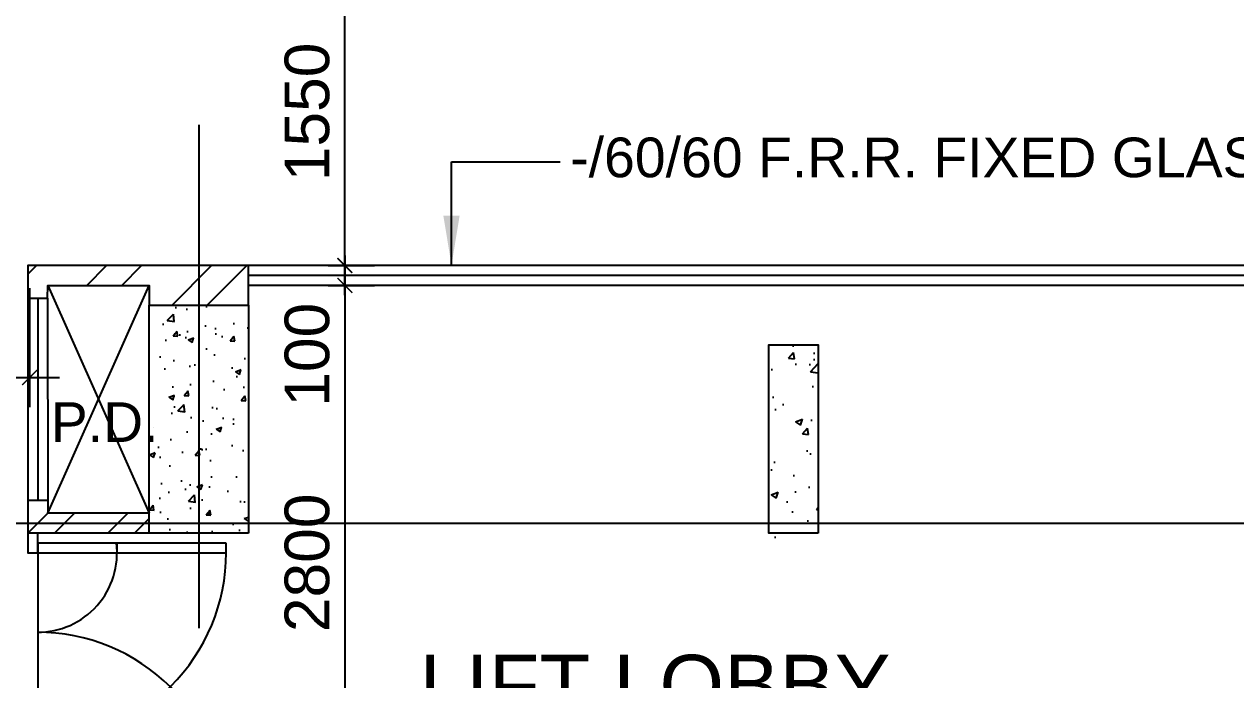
# Model space of a CAD drawing. Header units: millimetres. Extents: x -1214 to 71105, y 7230 to 56309.
# Drawn here: x 45119 to 51231, y 27910 to 31217 of the extents above; entities that cross this region are included whole.
import ezdxf
from ezdxf.enums import TextEntityAlignment as Align

# ---------------------------------------------------------------- set-up
doc = ezdxf.new("R2010")
doc.units = ezdxf.units.MM
doc.header["$MEASUREMENT"] = 0
doc.linetypes.add('CENTERX2', pattern=[101.6, 63.5, -12.7, 12.7, -12.7])
doc.layers.get('0').update_dxf_attribs({"color": 8})
doc.layers.get('Defpoints').update_dxf_attribs({"color": 8})
for name, color, linetype in [('arrow', 8, 'Continuous'), ('Door', 8, 'Continuous'), ('GBP Dim', 8, 'Continuous'), ('GBP Text 200', 8, 'Continuous'), ('GBP Text 250', 8, 'Continuous'), ('grid', 8, 'CENTERX2'), ('hatch', 8, 'Continuous'), ('PD', 8, 'Continuous'), ('PD DOOR', 8, 'Continuous'), ('TEXT', 8, 'Continuous'), ('UFA CALCULATION', 8, 'Continuous'), ('WALL-NEW', 8, 'Continuous'), ('WALL-STRUCTURE', 8, 'Continuous'), ('WINDOW', 8, 'Continuous')]:
    doc.layers.add(name, color=color, linetype=linetype)
doc.layers.add('omitted-11', color=8, linetype='Continuous', plot=False)
doc.styles.add('BH', font='arial.ttf')
doc.dimstyles.new('200 GBP', dxfattribs={"dimscale": 1.5, "dimtxt": 150, "dimasz": 50, "dimexe": 100, "dimexo": 50, "dimgap": 50, "dimtad": 1, "dimdec": 0, "dimzin": 0, "dimdsep": 46, "dimtxsty": 'BH', "dimblk": 'ARCHTICK', "dimcen": 0.09, "dimdle": 100, "dimclrd": 9, "dimclre": 9, "dimclrt": 1, "dimadec": 0, "dimazin": 0, "dimtfac": 1, "dimtdec": 0, "dimtix": 1, "dimtmove": 2, "dimatfit": 3, "dimldrblk": 'ARCHTICK', "dimfxl": 300, "dimfxlon": 1, "dimtolj": 1, "dimtzin": 0, "dimarcsym": 0})
doc.dimstyles.get("Standard").update_dxf_attribs({"dimtxt": 0.18, "dimasz": 0.18, "dimexe": 0.18, "dimexo": 0.0625, "dimgap": 0.09, "dimtad": 0, "dimtih": 1, "dimtoh": 1, "dimdec": 4, "dimzin": 0, "dimdsep": 46, "dimtxsty": 'Standard', "dimcen": 0.09, "dimadec": 0, "dimazin": 0, "dimtfac": 1, "dimtdec": 4, "dimtofl": 0, "dimtmove": 0, "dimatfit": 3, "dimfxl": 1, "dimtolj": 1, "dimtzin": 0, "dimarcsym": 0})

# ---------------------------------------------------------------- blocks, each defined once
blk = doc.blocks.new('A$C65CE4B9A')
at = {"layer": 'grid', "ltscale": 200}
for p, q in [((-23000, 10500), (-23000, -20450)), ((-66500, -6750), (0, -6750))]:
    blk.add_line(p, q, dxfattribs=at)
blk = doc.blocks.new('_ArchTick')
at = {"color": 0, "const_width": 0.1}
blk.add_lwpolyline([(0.5, 0.5), (-0.5, -0.5)], dxfattribs=at)
blk = doc.blocks.new('*D67')
at = {"layer": 'Defpoints', "color": 0, "transparency": 16777216}
for p in [(46736.8, 31549.8), (52377.8, 31549.8), (46577.8, 29999.9)]:
    blk.add_point(p, dxfattribs=at)
at = {"layer": 'GBP Dim', "color": 9, "lineweight": -2, "transparency": 16777216}
for p, q in [((46736.8, 29849.9), (46736.8, 31699.8)), ((47186.8, 31549.8), (46586.8, 31549.8)), ((46652.8, 29999.9), (46886.8, 29999.9))]:
    blk.add_line(p, q, dxfattribs=at)
at = {"layer": 'GBP Dim', "color": 9, "lineweight": -2, "transparency": 16777216, "xscale": 75, "yscale": 75, "zscale": 75}
for p, rotation in [((46736.8, 31549.8), 90), ((46736.8, 29999.9), 270)]:
    blk.add_blockref('_ArchTick', p, dxfattribs=dict(at, rotation=rotation))
at = {"layer": 'GBP Dim', "transparency": 16777216, "insert": (46546.9, 30774.9), "char_height": 225, "attachment_point": 5, "rotation": 90, "style": 'BH'}
blk.add_mtext('\\A1;1550', dxfattribs=at)
blk = doc.blocks.new('*D68')
at = {"layer": 'Defpoints', "color": 0, "transparency": 16777216}
for p in [(47444.8, 29899.9), (46736.8, 27100.1), (47444.8, 27100.1)]:
    blk.add_point(p, dxfattribs=at)
at = {"layer": 'GBP Dim', "color": 9, "lineweight": -2, "transparency": 16777216}
for p, q in [((46736.8, 30049.9), (46736.8, 26950.1)), ((47186.8, 29899.9), (46586.8, 29899.9)), ((47186.8, 27100.1), (46586.8, 27100.1))]:
    blk.add_line(p, q, dxfattribs=at)
at = {"layer": 'GBP Dim', "color": 9, "lineweight": -2, "transparency": 16777216, "xscale": 75, "yscale": 75, "zscale": 75}
for p, rotation in [((46736.8, 29899.9), 90), ((46736.8, 27100.1), 270)]:
    blk.add_blockref('_ArchTick', p, dxfattribs=dict(at, rotation=rotation))
at = {"layer": 'GBP Dim', "transparency": 16777216, "insert": (46546.9, 28500), "char_height": 225, "attachment_point": 5, "rotation": 90, "style": 'BH'}
blk.add_mtext('\\A1;2800', dxfattribs=at)
blk = doc.blocks.new('*D176')
at = {"layer": 'Defpoints', "color": 0, "transparency": 16777216}
for p in [(43246, 30074.3), (45146.4, 30059.4), (45146.4, 29435.3)]:
    blk.add_point(p, dxfattribs=at)
at = {"layer": 'GBP Dim', "color": 9, "lineweight": -2, "transparency": 16777216}
for p, q in [((43246, 29885.3), (43246, 29285.3)), ((45146.4, 29885.3), (45146.4, 29285.3)), ((43096, 29435.3), (45296.4, 29435.3))]:
    blk.add_line(p, q, dxfattribs=at)
at = {"layer": 'GBP Dim', "color": 9, "lineweight": -2, "transparency": 16777216, "xscale": 75, "yscale": 75, "zscale": 75, "rotation": 180}
blk.add_blockref('_ArchTick', (43246, 29435.3), dxfattribs=at)
at = {"layer": 'GBP Dim', "color": 9, "lineweight": -2, "transparency": 16777216, "xscale": 75, "yscale": 75, "zscale": 75}
blk.add_blockref('_ArchTick', (45146.4, 29435.3), dxfattribs=at)
at = {"layer": 'GBP Dim', "transparency": 16777216, "insert": (44195.9, 29625.1), "char_height": 225, "attachment_point": 5, "style": 'BH'}
blk.add_mtext('\\A1;1900', dxfattribs=at)
blk = doc.blocks.new('*D237')
at = {"layer": 'Defpoints', "color": 0, "transparency": 16777216}
for p in [(46736.8, 29999.8), (47186.8, 29999.8), (46577.8, 29899.9)]:
    blk.add_point(p, dxfattribs=at)
at = {"layer": 'GBP Dim', "color": 9, "lineweight": -2, "transparency": 16777216}
for p, q in [((46736.8, 29999.8), (46736.8, 30074.8)), ((47111.8, 29999.8), (46586.8, 29999.8)), ((46736.8, 29899.9), (46736.8, 29999.8)), ((46652.8, 29899.9), (46886.8, 29899.9)), ((46736.8, 29899.9), (46736.8, 29824.9))]:
    blk.add_line(p, q, dxfattribs=at)
at = {"layer": 'GBP Dim', "color": 9, "lineweight": -2, "transparency": 16777216, "xscale": 75, "yscale": 75, "zscale": 75}
for p, rotation in [((46736.8, 29999.8), 270), ((46736.8, 29899.9), 90)]:
    blk.add_blockref('_ArchTick', p, dxfattribs=dict(at, rotation=rotation))
at = {"layer": 'GBP Dim', "transparency": 16777216, "insert": (46546.9, 29549.9), "char_height": 225, "attachment_point": 5, "rotation": 90, "style": 'BH'}
blk.add_mtext('\\A1;100', dxfattribs=at)

msp = doc.modelspace()

# ---------------------------------------------------------------- hatches: boundary and pattern name
at = {"layer": 'hatch'}
h = msp.add_hatch(dxfattribs=at)
h.set_pattern_fill('ANSI32', color=256, scale=1000, style=0)
h.set_pattern_definition([(45, (323672.64, -85897.1), (-265.16504, 265.16504), []), (45, (323849.42, -85897.1), (-265.16504, 265.16504), [])])
h.paths.add_polyline_path([(45750, 29800), (46250, 29800), (46250, 29999.9), (45137.5, 29999.9), (45137.5, 29835.2), (45237.4, 29835.3), (45237.5, 29899.9), (45750, 29899.9)])
h = msp.add_hatch(dxfattribs=at)
h.set_pattern_fill('AR-CONC', color=256, scale=40, style=0)
h.set_pattern_definition([(50, (-579051.98, 745630.23), (286.904073, -25.100854), [30, -330]), (355, (-579051.98, 745630.23), (-55.50053, 300.87685), [24, -264]), (100.4514, (-579028.07, 745628.14), (231.40375, 275.77582), [25.49608, -280.456845]), (46.1842, (-579051.98, 745710.23), (426.89642, -66.2076), [45, -495]), (96.6356, (-579016.4, 745704.7), (373.86508, 389.64715), [38.24412, -420.6852]), (351.1842, (-579052, 745710.23), (373.86478, 389.64744), [36, -396]), (21, (-579011.98, 745690.23), (238.76282, -161.047556), [30, -330]), (326, (-579011.98, 745690.23), (97.32613, 290.06002), [24, -264]), (71.4514, (-578992.08, 745676.8), (336.08905, 129.0122), [25.49608, -280.456845]), (37.5, (-579051.98, 745630.23), (4.863942, 133.157542), [0, -260.8, 0, -268, 0, -265]), (7.5, (-579051.98, 745630.23), (105.227815, 157.764685), [0, -152.8, 0, -254.8, 0, -101]), (327.5, (-579141.18, 745630.23), (213.528974, -9.021949), [0, -100, 0, -312, 0, -414]), (317.5, (-579181.18, 745630.23), (233.274468, 40.041993), [0, -130, 0, -207.2, 0, -294])])
h.paths.add_polyline_path([(46250, 28650), (45750, 28650), (45750, 29800), (46250, 29800)])
h = msp.add_hatch(dxfattribs=at)
h.set_pattern_fill('AR-CONC', color=256, scale=2, style=0)
h.set_pattern_definition([(50, (37490.76, 23770.07), (364.369, -31.878), [38.1, -419.1]), (355, (37490.76, 23770.07), (-70.486, 382.113), [30.48, -335.28]), (100.451, (37521.13, 23767.4), (293.885, 350.233), [32.38, -356.18]), (46.1842, (37490.76, 23871.67), (542.158, -84.085), [57.15, -628.65]), (96.6356, (37535.94, 23864.66), (474.808, 494.851), [48.57, -534.27]), (351.184, (37490.76, 23871.67), (474.81, 494.85), [45.72, -502.92]), (21, (37541.56, 23846.27), (303.23, -204.531), [38.1, -419.1]), (326, (37541.56, 23846.27), (123.604, 368.376), [30.48, -335.28]), (71.4514, (37566.83, 23829.22), (426.833, 163.846), [32.38, -356.18]), (37.5, (37490.76, 23770.07), (6.1772, 169.1101), [0, -331.216, 0, -340.36, 0, -336.55]), (7.5, (37490.76, 23770.07), (133.6393, 200.3611), [0, -194.056, 0, -323.596, 0, -128.27]), (327.5, (37377.48, 23770.07), (271.1812, -11.4575), [0, -127, 0, -396.24, 0, -525.78]), (317.5, (37326.68, 23770.07), (296.2584, 50.853), [0, -165.1, 0, -263.144, 0, -373.38])])
h.paths.add_polyline_path([(49125, 28600), (48875, 28600), (48875, 29600), (49125, 29600)])
h = msp.add_hatch(dxfattribs=at)
h.set_pattern_fill('ANSI32', color=256, scale=30, style=0)
h.set_pattern_definition([(45, (45137.5, 28650), (-202.06, 202.06), []), (45, (45272.2, 28650), (-202.06, 202.06), [])])
edge = h.paths.add_edge_path()
edge.add_line((45750, 28750), (45237.5, 28750))
edge.add_line((45237.5, 28750), (45237.5, 28814.8))
edge.add_line((45237.5, 28814.8), (45137.5, 28814.8))
edge.add_line((45137.5, 28814.8), (45137.5, 28650))
edge.add_line((45137.5, 28650), (45750, 28650))
edge.add_line((45750, 28650), (45750, 28750))

# ---------------------------------------------------------------- linework, layer by layer
msp.add_line((45187.5, 28549.9), (45187.5, 27199.9))
at = {"layer": 'Door'}
msp.add_lwpolyline([(45187.5, 28649.9), (45137.5, 28649.9), (45137.5, 28549.9), (45187.5, 28549.9)], close=True, dxfattribs=at)
msp.add_lwpolyline([(45187.5, 28549.9), (45587.5, 28549.9), (45587.5, 28599.9), (45187.5, 28599.9), (45187.5, 28549.9)], dxfattribs=at)
for centre, radius, start, end in [((45187.5, 28549.9), 400, 269.65307, 7.18076), ((45187.5, 27199.9), 950, 0, 90.14727)]:
    msp.add_arc(centre, radius, start, end, dxfattribs=at)
at = {"layer": 'omitted-11'}
msp.add_lwpolyline([(46137.5, 28599.9), (45187.5, 28599.9), (45187.5, 28549.9), (46137.5, 28549.9), (46137.5, 28599.9)], dxfattribs=at)
at = {"layer": 'PD', "ltscale": 20}
for points in [[(45237.5, 29899.9), (45750, 28750)], [(45237.5, 28750), (45750, 29899.9)]]:
    msp.add_lwpolyline(points, dxfattribs=at)
at = {"layer": 'PD'}
for points in [[(45137.4, 29835.2), (45137.5, 28814.8)], [(45237.4, 29835.2), (45237.5, 28814.8)]]:
    msp.add_lwpolyline(points, dxfattribs=at)
at = {"layer": 'PD', "ltscale": 20}
msp.add_arc((45187.5, 28549.9), 950, 269.85273, 0, dxfattribs=at)
at = {"layer": 'PD DOOR'}
msp.add_lwpolyline([(45187.5, 29835.2), (45187.6, 28814.8)], dxfattribs=at)
at = {"layer": 'UFA CALCULATION'}
msp.add_lwpolyline([(45750, 29800), (46250, 29800), (46250, 29999.9), (45137.5, 29999.9), (45137.5, 29835.2), (45237.4, 29835.3), (45237.5, 29899.9), (45750, 29899.9), (45750, 29800)], dxfattribs=at)
at = {"layer": 'WALL-NEW'}
for points in [[(45137.5, 28814.8), (45137.5, 28650)], [(45237.5, 28814.8), (45137.5, 28814.8)], [(45237.5, 28814.8), (45237.5, 28750)], [(45750, 28750), (45237.5, 28750)], [(45750, 28650), (45137.5, 28650)]]:
    msp.add_lwpolyline(points, dxfattribs=at)
at = {"layer": 'WALL-STRUCTURE'}
for points in [[(46250, 28650), (45750, 28650), (45750, 29800), (46250, 29800)], [(49125, 28650), (48875, 28650), (48875, 29600), (49125, 29600)]]:
    msp.add_lwpolyline(points, close=True, dxfattribs=at)
at = {"layer": 'WINDOW'}
for points in [[(52125, 29600.1), (52125, 29999.9), (46250, 29999.9)], [(52075, 29600.1), (52075, 29949.9), (46250, 29949.9)], [(52025, 29600.1), (52025, 29899.9), (46250, 29899.9)]]:
    msp.add_lwpolyline(points, dxfattribs=at)

# ---------------------------------------------------------------- block references
at = {"layer": 'WALL-NEW'}
msp.add_blockref('A$C65CE4B9A', (69000, 35449.9), dxfattribs=at)

# ---------------------------------------------------------------- texts
at = {"layer": 'GBP Text 200', "style": 'BH'}
msp.add_text('-/60/60 F.R.R. FIXED GLASS PARTITION', height=200, dxfattribs=at).set_placement((47873.5, 30445.5))
at = {"layer": 'GBP Text 250', "style": 'BH'}
msp.add_text('LIFT LOBBY', height=300, dxfattribs=at).set_placement((48300.8, 27735.9), align=Align.CENTER)
at = {"layer": 'TEXT', "style": 'BH'}
msp.add_text('P.D.', height=200, rotation=0.00004, dxfattribs=at).set_placement((45525, 29109.9), align=Align.CENTER)

# ---------------------------------------------------------------- dimensions: what is measured, and where the dimension line sits
at = {"layer": 'GBP Dim'}
for base, p1, p2, picture, middle in [((46736.8, 31549.8), (46577.8, 29999.9), (52377.8, 31549.8), '*D67', (46546.9, 30774.9)), ((46736.8, 27100.1), (47444.8, 29899.9), (47444.8, 27100.1), '*D68', (46546.9, 28500))]:
    dim = msp.add_linear_dim(base=base, p1=p1, p2=p2, angle=90, dimstyle='200 GBP', override={"dimclrt": 256}, dxfattribs=at)
    dim.commit()
    dim.dimension.update_dxf_attribs({"geometry": picture, "text_midpoint": middle})
dim = msp.add_linear_dim(base=(45146.4, 29435.3), p1=(43246, 30074.3), p2=(45146.4, 30059.4), dimstyle='200 GBP', override={"dimclrt": 256}, dxfattribs=at)
dim.commit()
dim.dimension.update_dxf_attribs({"geometry": '*D176', "text_midpoint": (44195.9, 29625.1), "dimtype": 160})
dim = msp.add_linear_dim(base=(46736.8, 29999.8), p1=(46577.8, 29899.9), p2=(47186.8, 29999.8), angle=90, dimstyle='200 GBP', override={"dimclrt": 256}, dxfattribs=at)
dim.commit()
dim.dimension.update_dxf_attribs({"geometry": '*D237', "text_midpoint": (46546.9, 29549.9), "dimtype": 160})

# ---------------------------------------------------------------- leaders
at = {"layer": 'arrow'}
msp.add_leader([(47274.7, 30001.9), (47274.7, 30523.6), (47823.4, 30523.6)], dimstyle='Standard', override={"dimscale": 2, "dimtxt": 200, "dimasz": 125, "dimexe": 166.67, "dimexo": 100, "dimgap": 100, "dimtih": 0, "dimtoh": 0, "dimdec": 0, "dimrnd": 5.001, "dimtxsty": 'BH', "dimdle": 166.666667, "dimclrd": 9, "dimclre": 9, "dimclrt": 1, "dimtdec": 0, "dimtix": 1, "dimtofl": 1, "dimtmove": 2, "dimfxl": 50}, dxfattribs=at)

doc.saveas('drawing.dxf')
